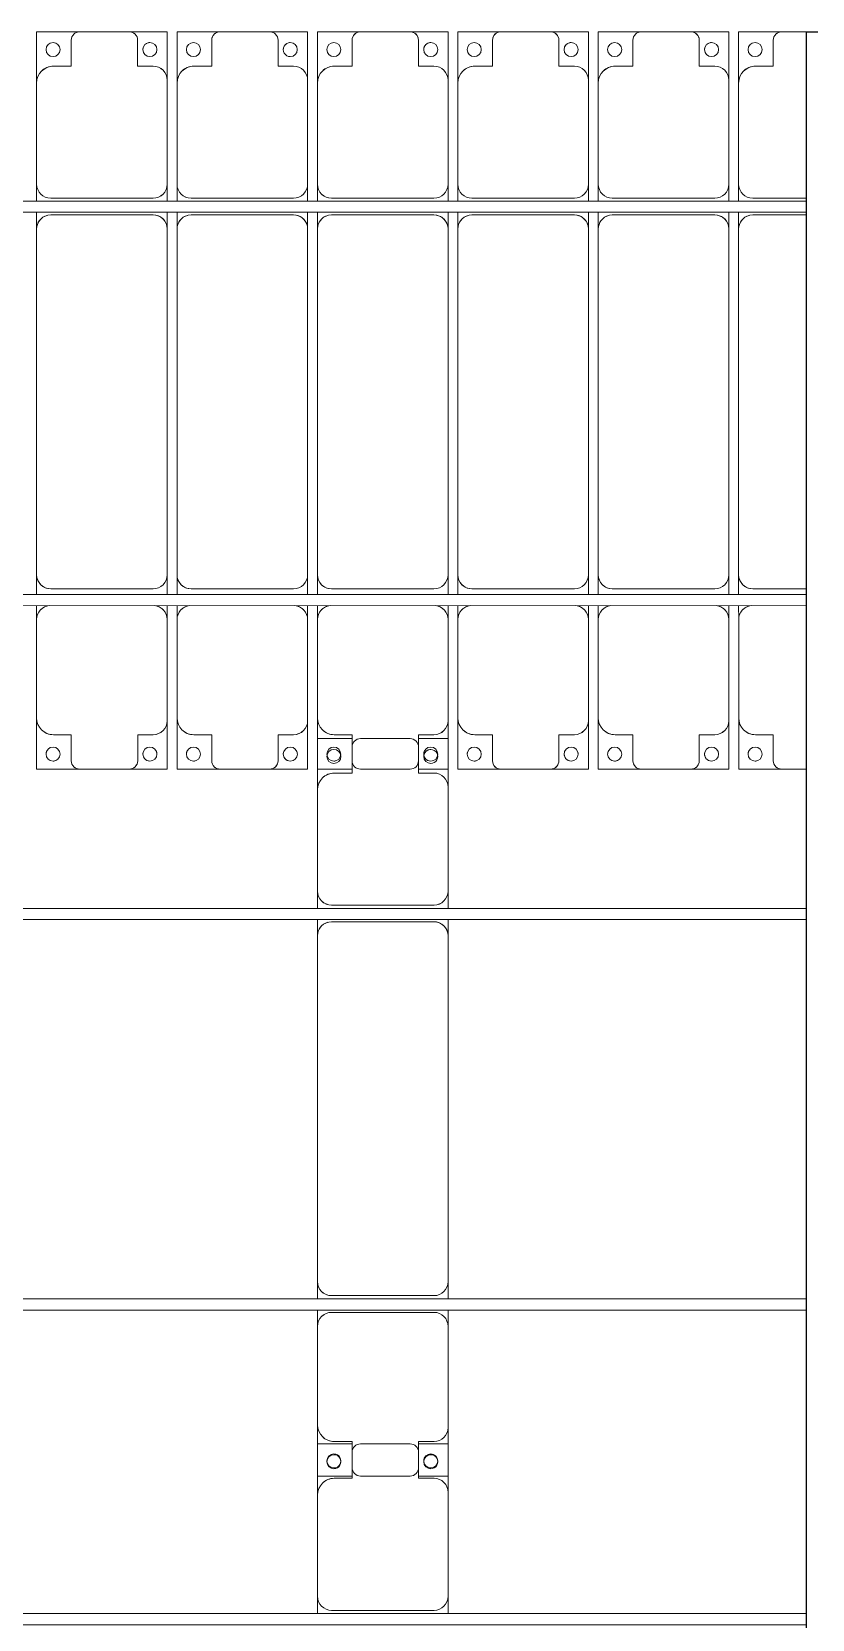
# Model space of a CAD drawing. Header units: millimetres. Extents: x -496478 to -186190, y -204059 to -87354.
# Drawn here: x -411992 to -409212, y -100933 to -95283 of the extents above; entities that cross this region are included whole.
import ezdxf

# ---------------------------------------------------------------- set-up
doc = ezdxf.new("R2010")
doc.units = ezdxf.units.MM
for name, color, linetype, lineweight in [('A-DETL-MBND', 5, 'Continuous', 9), ('A-GENM', 13, 'Continuous', 9), ('S-BEAM', 12, 'Continuous', 9)]:
    doc.layers.add(name, color=color, linetype=linetype, lineweight=lineweight)

# ---------------------------------------------------------------- blocks, each defined once
blk = doc.blocks.new('Dải phao đi lại kèm đỡ invester - DẢI PHAO ĐI LẠI-V1-BỐ TRÍ KHUNG KẾT CẤU BÈ PIN 01')
at = {"layer": 'A-DETL-MBND', "color": 8}
for p, q in [((26758.4, 1312.2), (26911.8, 1312.2)), ((26758.4, 1129.7), (26758.4, 1312.2)), ((26911.8, 1312.2), (26758.4, 1312.2)), ((27088.2, 1312.2), (26911.8, 1312.2)), ((27088.2, 1312.2), (27223.4, 1312.2)), ((27223.4, 1312.2), (27088.2, 1312.2)), ((27223.4, 1312.2), (27223.4, 1139.7)), ((27258.4, 1312.2), (27411.8, 1312.2)), ((27258.4, 1129.7), (27258.4, 1312.2)), ((27411.8, 1312.2), (27258.4, 1312.2)), ((27588.2, 1312.2), (27411.8, 1312.2)), ((27588.2, 1312.2), (27723.4, 1312.2)), ((27723.4, 1312.2), (27588.2, 1312.2)), ((27723.4, 1312.2), (27723.4, 1139.7)), ((27758.4, 1312.2), (27911.8, 1312.2)), ((27758.4, 1129.7), (27758.4, 1312.2)), ((27911.8, 1312.2), (27758.4, 1312.2)), ((28088.2, 1312.2), (27911.8, 1312.2)), ((28088.2, 1312.2), (28223.4, 1312.2)), ((28223.4, 1312.2), (28088.2, 1312.2)), ((28223.4, 1312.2), (28223.4, 1139.7)), ((28258.4, 1312.2), (28411.8, 1312.2)), ((28258.4, 1129.7), (28258.4, 1312.2)), ((28411.8, 1312.2), (28258.4, 1312.2)), ((28588.2, 1312.2), (28411.8, 1312.2)), ((28588.2, 1312.2), (28723.4, 1312.2)), ((28723.4, 1312.2), (28588.2, 1312.2)), ((28723.4, 1312.2), (28723.4, 1139.7)), ((28758.4, 1312.2), (28911.8, 1312.2)), ((28758.4, 1129.7), (28758.4, 1312.2)), ((28911.8, 1312.2), (28758.4, 1312.2)), ((29088.2, 1312.2), (28911.8, 1312.2)), ((29088.2, 1312.2), (29223.4, 1312.2)), ((29223.4, 1312.2), (29088.2, 1312.2)), ((29223.4, 1312.2), (29223.4, 1139.7)), ((29258.4, 1312.2), (29411.8, 1312.2)), ((29258.4, 1129.7), (29258.4, 1312.2)), ((29411.8, 1312.2), (29258.4, 1312.2)), ((29500, 1312.2), (29411.8, 1312.2)), ((26881.8, 1282.2), (26881.8, 1189.7)), ((27118.2, 1189.7), (27118.2, 1282.2)), ((27381.8, 1282.2), (27381.8, 1189.7)), ((27618.2, 1189.7), (27618.2, 1282.2)), ((27881.8, 1282.2), (27881.8, 1189.7)), ((28118.2, 1189.7), (28118.2, 1282.2)), ((28381.8, 1282.2), (28381.8, 1189.7)), ((28618.2, 1189.7), (28618.2, 1282.2)), ((28881.8, 1282.2), (28881.8, 1189.7)), ((29118.2, 1189.7), (29118.2, 1282.2)), ((29381.8, 1282.2), (29381.8, 1189.7)), ((26881.8, 1189.7), (26818.4, 1189.7)), ((27173.4, 1189.7), (27118.2, 1189.7)), ((27381.8, 1189.7), (27318.4, 1189.7)), ((27673.4, 1189.7), (27618.2, 1189.7)), ((27881.8, 1189.7), (27818.4, 1189.7)), ((28173.4, 1189.7), (28118.2, 1189.7)), ((28381.8, 1189.7), (28318.4, 1189.7)), ((28673.4, 1189.7), (28618.2, 1189.7)), ((28881.8, 1189.7), (28818.4, 1189.7)), ((29173.4, 1189.7), (29118.2, 1189.7)), ((29381.8, 1189.7), (29318.4, 1189.7)), ((27223.4, 769.7), (27223.4, 1139.7)), ((27723.4, 769.7), (27723.4, 1139.7)), ((28223.4, 769.7), (28223.4, 1139.7)), ((28723.4, 769.7), (28723.4, 1139.7)), ((29223.4, 769.7), (29223.4, 1139.7)), ((26758.4, 1129.7), (26758.4, 769.7)), ((27258.4, 1129.7), (27258.4, 769.7)), ((27758.4, 1129.7), (27758.4, 769.7)), ((28258.4, 1129.7), (28258.4, 769.7)), ((28758.4, 1129.7), (28758.4, 769.7)), ((29258.4, 1129.7), (29258.4, 769.7)), ((26758.4, 709.7), (26758.4, 769.7)), ((27223.4, 769.7), (27223.4, 709.7)), ((27258.4, 709.7), (27258.4, 769.7)), ((27723.4, 769.7), (27723.4, 709.7)), ((27758.4, 709.7), (27758.4, 769.7)), ((28223.4, 769.7), (28223.4, 709.7)), ((28258.4, 709.7), (28258.4, 769.7)), ((28723.4, 769.7), (28723.4, 709.7)), ((28758.4, 709.7), (28758.4, 769.7)), ((29223.4, 769.7), (29223.4, 709.7)), ((29258.4, 709.7), (29258.4, 769.7)), ((26808.4, 719.7), (27173.4, 719.7)), ((27308.4, 719.7), (27673.4, 719.7)), ((27808.4, 719.7), (28173.4, 719.7)), ((28308.4, 719.7), (28673.4, 719.7)), ((28808.4, 719.7), (29173.4, 719.7)), ((29308.4, 719.7), (29500, 719.7)), ((26758.4, 610.3), (26758.4, 669.7)), ((27173.4, 660.3), (26808.4, 660.3)), ((27223.4, 669.7), (27223.4, 610.3)), ((27258.4, 610.3), (27258.4, 669.7)), ((27673.4, 660.3), (27308.4, 660.3)), ((27723.4, 669.7), (27723.4, 610.3)), ((27758.4, 610.3), (27758.4, 669.7)), ((28173.4, 660.3), (27808.4, 660.3)), ((28223.4, 669.7), (28223.4, 610.3)), ((28258.4, 610.3), (28258.4, 669.7)), ((28673.4, 660.3), (28308.4, 660.3)), ((28723.4, 669.7), (28723.4, 610.3)), ((28758.4, 610.3), (28758.4, 669.7)), ((29173.4, 660.3), (28808.4, 660.3)), ((29223.4, 669.7), (29223.4, 610.3)), ((29258.4, 610.3), (29258.4, 669.7)), ((29500, 660.3), (29308.4, 660.3)), ((26758.4, 610.3), (26758.4, -620.3)), ((27223.4, -620.3), (27223.4, 610.3)), ((27258.4, 610.3), (27258.4, -620.3)), ((27723.4, -620.3), (27723.4, 610.3)), ((27758.4, 610.3), (27758.4, -620.3)), ((28223.4, -620.3), (28223.4, 610.3)), ((28258.4, 610.3), (28258.4, -620.3)), ((28723.4, -620.3), (28723.4, 610.3)), ((28758.4, 610.3), (28758.4, -620.3)), ((29223.4, -620.3), (29223.4, 610.3)), ((29258.4, 610.3), (29258.4, -620.3)), ((26758.4, -690.3), (26758.4, -620.3)), ((27223.4, -620.3), (27223.4, -690.3)), ((27258.4, -690.3), (27258.4, -620.3)), ((27723.4, -620.3), (27723.4, -690.3)), ((27758.4, -690.3), (27758.4, -620.3)), ((28223.4, -620.3), (28223.4, -690.3)), ((28258.4, -690.3), (28258.4, -620.3)), ((28723.4, -620.3), (28723.4, -690.3)), ((28758.4, -690.3), (28758.4, -620.3)), ((29223.4, -620.3), (29223.4, -690.3)), ((29258.4, -690.3), (29258.4, -620.3)), ((26808.4, -670.3), (27173.4, -670.3)), ((27308.4, -670.3), (27673.4, -670.3)), ((27808.4, -670.3), (28173.4, -670.3)), ((28308.4, -670.3), (28673.4, -670.3)), ((28808.4, -670.3), (29173.4, -670.3)), ((29308.4, -670.3), (29500, -670.3)), ((26758.4, -779.7), (26758.4, -730.3)), ((27223.4, -730.3), (27223.4, -779.7)), ((27258.4, -779.7), (27258.4, -730.3)), ((27723.4, -730.3), (27723.4, -779.7)), ((27758.4, -779.7), (27758.4, -730.3)), ((28223.4, -730.3), (28223.4, -779.7)), ((28258.4, -779.7), (28258.4, -730.3)), ((28723.4, -730.3), (28723.4, -779.7)), ((28758.4, -779.7), (28758.4, -730.3)), ((29223.4, -730.3), (29223.4, -779.7)), ((29258.4, -779.7), (29258.4, -730.3)), ((26758.4, -779.7), (26758.4, -1129.7)), ((27223.4, -1139.7), (27223.4, -779.7)), ((27258.4, -779.7), (27258.4, -1129.7)), ((27723.4, -1139.7), (27723.4, -779.7)), ((27758.4, -779.7), (27758.4, -1129.7)), ((28223.4, -1139.7), (28223.4, -779.7)), ((28258.4, -779.7), (28258.4, -1129.7)), ((28723.4, -1139.7), (28723.4, -779.7)), ((28758.4, -779.7), (28758.4, -1129.7)), ((29223.4, -1139.7), (29223.4, -779.7)), ((29258.4, -779.7), (29258.4, -1129.7)), ((26758.4, -1312.2), (26758.4, -1129.7)), ((27258.4, -1312.2), (27258.4, -1129.7)), ((27758.4, -1312.2), (27758.4, -1129.7)), ((28258.4, -1312.2), (28258.4, -1129.7)), ((28758.4, -1312.2), (28758.4, -1129.7)), ((29258.4, -1312.2), (29258.4, -1129.7)), ((27223.4, -1139.7), (27223.4, -1312.2)), ((27723.4, -1139.7), (27723.4, -1312.2)), ((28223.4, -1139.7), (28223.4, -1312.2)), ((28723.4, -1139.7), (28723.4, -1312.2)), ((29223.4, -1139.7), (29223.4, -1312.2)), ((26818.4, -1189.7), (26881.8, -1189.7)), ((26881.8, -1189.7), (26881.8, -1282.2)), ((27118.2, -1282.2), (27118.2, -1189.7)), ((27118.2, -1189.7), (27173.4, -1189.7)), ((27318.4, -1189.7), (27381.8, -1189.7)), ((27381.8, -1189.7), (27381.8, -1282.2)), ((27618.2, -1282.2), (27618.2, -1189.7)), ((27618.2, -1189.7), (27673.4, -1189.7)), ((27818.4, -1189.7), (27881.8, -1189.7)), ((27881.8, -1189.7), (27881.8, -1282.2)), ((28118.2, -1282.2), (28118.2, -1189.7)), ((28118.2, -1189.7), (28173.4, -1189.7)), ((28318.4, -1189.7), (28381.8, -1189.7)), ((28381.8, -1189.7), (28381.8, -1282.2)), ((28618.2, -1282.2), (28618.2, -1189.7)), ((28618.2, -1189.7), (28673.4, -1189.7)), ((28818.4, -1189.7), (28881.8, -1189.7)), ((28881.8, -1189.7), (28881.8, -1282.2)), ((29118.2, -1282.2), (29118.2, -1189.7)), ((29118.2, -1189.7), (29173.4, -1189.7)), ((29318.4, -1189.7), (29381.8, -1189.7)), ((29381.8, -1189.7), (29381.8, -1282.2)), ((26911.8, -1312.2), (26758.4, -1312.2)), ((26758.4, -1312.2), (26911.8, -1312.2)), ((26911.8, -1312.2), (27088.2, -1312.2)), ((27223.4, -1312.2), (27088.2, -1312.2)), ((27088.2, -1312.2), (27223.4, -1312.2)), ((27411.8, -1312.2), (27258.4, -1312.2)), ((27258.4, -1312.2), (27411.8, -1312.2)), ((27411.8, -1312.2), (27588.2, -1312.2)), ((27723.4, -1312.2), (27588.2, -1312.2)), ((27588.2, -1312.2), (27723.4, -1312.2)), ((27881.8, -1312.2), (27758.4, -1312.2)), ((27911.8, -1312.2), (28088.2, -1312.2)), ((28223.4, -1312.2), (28118.2, -1312.2)), ((28411.8, -1312.2), (28258.4, -1312.2)), ((28258.4, -1312.2), (28411.8, -1312.2)), ((28411.8, -1312.2), (28588.2, -1312.2)), ((28723.4, -1312.2), (28588.2, -1312.2)), ((28588.2, -1312.2), (28723.4, -1312.2)), ((28911.8, -1312.2), (28758.4, -1312.2)), ((28758.4, -1312.2), (28911.8, -1312.2)), ((28911.8, -1312.2), (29088.2, -1312.2)), ((29223.4, -1312.2), (29088.2, -1312.2)), ((29088.2, -1312.2), (29223.4, -1312.2)), ((29411.8, -1312.2), (29258.4, -1312.2)), ((29258.4, -1312.2), (29411.8, -1312.2)), ((29411.8, -1312.2), (29500, -1312.2))]:
    blk.add_line(p, q, dxfattribs=at)
for centre, radius, start, end in [((26911.8, 1282.2), 30, 90, 180), ((26911.8, 1282.2), 30, 90, 165), ((26911.8, 1282.2), 30, 90, 105), ((26911.8, 1282.2), 30, 90, 105), ((27088.2, 1282.2), 30, 360, 90), ((27088.2, 1282.2), 30, 75, 90), ((27088.2, 1282.2), 30, 15, 90), ((27088.2, 1282.2), 30, 75, 90), ((27411.8, 1282.2), 30, 90, 180), ((27411.8, 1282.2), 30, 90, 165), ((27411.8, 1282.2), 30, 90, 105), ((27411.8, 1282.2), 30, 90, 105), ((27588.2, 1282.2), 30, 0, 90), ((27588.2, 1282.2), 30, 75, 90), ((27588.2, 1282.2), 30, 15, 90), ((27588.2, 1282.2), 30, 75, 90), ((27911.8, 1282.2), 30, 90, 180), ((27911.8, 1282.2), 30, 90, 165), ((27911.8, 1282.2), 30, 90, 105), ((27911.8, 1282.2), 30, 90, 105), ((28088.2, 1282.2), 30, 360, 90), ((28088.2, 1282.2), 30, 75, 90), ((28088.2, 1282.2), 30, 15, 90), ((28088.2, 1282.2), 30, 75, 90), ((28411.8, 1282.2), 30, 90, 180), ((28411.8, 1282.2), 30, 90, 165), ((28411.8, 1282.2), 30, 90, 105), ((28411.8, 1282.2), 30, 90, 105), ((28588.2, 1282.2), 30, 0, 90), ((28588.2, 1282.2), 30, 75, 90), ((28588.2, 1282.2), 30, 15, 90), ((28588.2, 1282.2), 30, 75, 90), ((28911.8, 1282.2), 30, 90, 180), ((28911.8, 1282.2), 30, 90, 165), ((28911.8, 1282.2), 30, 90, 105), ((28911.8, 1282.2), 30, 90, 105), ((29088.2, 1282.2), 30, 0, 90), ((29088.2, 1282.2), 30, 75, 90), ((29088.2, 1282.2), 30, 15, 90), ((29088.2, 1282.2), 30, 75, 90), ((29411.8, 1282.2), 30, 90, 180), ((29411.8, 1282.2), 30, 90, 165), ((29411.8, 1282.2), 30, 90, 105), ((29411.8, 1282.2), 30, 90, 105), ((26816.8, 1248.6), 25, 90, 270), ((26816.8, 1248.6), 25, 270, 90), ((27161.8, 1248.6), 25, 90, 270), ((27161.8, 1248.6), 25, 150, 180), ((27161.8, 1248.6), 25, 120, 135), ((27161.8, 1248.6), 25, 90, 105), ((27161.8, 1248.6), 25, 270, 90), ((27316.8, 1248.6), 25, 90, 270), ((27316.8, 1248.6), 25, 270, 90), ((27661.8, 1248.6), 25, 150, 210), ((27661.8, 1248.6), 25, 150, 180), ((27661.8, 1248.6), 25, 90, 149.9762), ((27661.8, 1248.6), 25, 120, 135), ((27661.8, 1248.6), 25, 90, 105), ((27661.8, 1248.6), 25, 270, 90), ((27816.8, 1248.6), 25, 90, 270), ((27816.8, 1248.6), 25, 270, 90), ((28161.8, 1248.6), 25, 90, 270), ((28161.8, 1248.6), 25, 150, 180), ((28161.8, 1248.6), 25, 120, 135), ((28161.8, 1248.6), 25, 90, 105), ((28161.8, 1248.6), 25, 270, 90), ((28316.8, 1248.6), 25, 90, 270), ((28316.8, 1248.6), 25, 270, 90), ((28661.8, 1248.6), 25, 90, 270), ((28661.8, 1248.6), 25, 150, 180), ((28661.8, 1248.6), 25, 120, 135), ((28661.8, 1248.6), 25, 90, 105), ((28661.8, 1248.6), 25, 270, 90), ((28816.8, 1248.6), 25, 90, 270), ((28816.8, 1248.6), 25, 270, 90), ((29161.8, 1248.6), 25, 90, 270), ((29161.8, 1248.6), 25, 150, 180), ((29161.8, 1248.6), 25, 120, 135), ((29161.8, 1248.6), 25, 90, 105), ((29161.8, 1248.6), 25, 270, 90), ((29316.8, 1248.6), 25, 90, 270), ((29316.8, 1248.6), 25, 270, 90), ((26818.4, 1129.7), 60, 90, 180), ((26818.4, 1129.7), 60, 90, 135), ((27173.4, 1139.7), 50, 0, 90), ((27173.4, 1139.7), 50, 45, 90), ((27318.4, 1129.7), 60, 90, 180), ((27318.4, 1129.7), 60, 90, 135), ((27661.8, 1248.6), 25, 210.0226, 270), ((27673.4, 1139.7), 50, 360, 90), ((27673.4, 1139.7), 50, 45, 90), ((27818.4, 1129.7), 60, 90, 180), ((27818.4, 1129.7), 60, 90, 135), ((28173.4, 1139.7), 50, 0, 90), ((28173.4, 1139.7), 50, 45, 90), ((28318.4, 1129.7), 60, 90, 180), ((28318.4, 1129.7), 60, 90, 135), ((28673.4, 1139.7), 50, 0, 90), ((28673.4, 1139.7), 50, 45, 90), ((28818.4, 1129.7), 60, 90, 180), ((28818.4, 1129.7), 60, 90, 135), ((29173.4, 1139.7), 50, 360, 90), ((29173.4, 1139.7), 50, 45, 90), ((29318.4, 1129.7), 60, 90, 180), ((29318.4, 1129.7), 60, 90, 135), ((26808.4, 769.7), 50, 180, 270), ((27173.4, 769.7), 50, 270, 360), ((27308.4, 769.7), 50, 180, 270), ((27673.4, 769.7), 50, 270, 0), ((27808.4, 769.7), 50, 180, 270), ((28173.4, 769.7), 50, 270, 360), ((28308.4, 769.7), 50, 180, 270), ((28673.4, 769.7), 50, 270, 0), ((28808.4, 769.7), 50, 180, 270), ((29173.4, 769.7), 50, 270, 360), ((29308.4, 769.7), 50, 180, 270), ((26808.4, 769.7), 50, 225, 270), ((27173.4, 769.7), 50, 270, 315), ((27308.4, 769.7), 50, 225, 270), ((27673.4, 769.7), 50, 270, 315), ((27808.4, 769.7), 50, 225, 270), ((28173.4, 769.7), 50, 270, 315), ((28308.4, 769.7), 50, 225, 270), ((28673.4, 769.7), 50, 270, 315), ((28808.4, 769.7), 50, 225, 270), ((29173.4, 769.7), 50, 270, 315), ((29308.4, 769.7), 50, 225, 270), ((26808.4, 610.3), 50, 90, 180), ((26808.4, 610.3), 50, 105, 180), ((27173.4, 610.3), 50, 360, 90), ((27173.4, 610.3), 50, 15, 90), ((27308.4, 610.3), 50, 90, 180), ((27308.4, 610.3), 50, 105, 180), ((27673.4, 610.3), 50, 360, 90), ((27673.4, 610.3), 50, 15, 90), ((27808.4, 610.3), 50, 90, 180), ((27808.4, 610.3), 50, 105, 180), ((28173.4, 610.3), 50, 0, 90), ((28173.4, 610.3), 50, 15, 90), ((28308.4, 610.3), 50, 90, 180), ((28308.4, 610.3), 50, 105, 180), ((28673.4, 610.3), 50, 360, 90), ((28673.4, 610.3), 50, 15, 90), ((28808.4, 610.3), 50, 90, 180), ((28808.4, 610.3), 50, 105, 180), ((29173.4, 610.3), 50, 0, 90), ((29173.4, 610.3), 50, 15, 90), ((29308.4, 610.3), 50, 90, 180), ((29308.4, 610.3), 50, 105, 180), ((26808.4, -620.3), 50, 180, 270), ((27173.4, -620.3), 50, 270, 0), ((27173.4, -620.3), 50, 270, 0), ((27308.4, -620.3), 50, 180, 270), ((27673.4, -620.3), 50, 270, 0), ((27673.4, -620.3), 50, 270, 0), ((27808.4, -620.3), 50, 180, 270), ((28173.4, -620.3), 50, 270, 0), ((28173.4, -620.3), 50, 270, 0), ((28308.4, -620.3), 50, 180, 270), ((28673.4, -620.3), 50, 270, 360), ((28673.4, -620.3), 50, 270, 360), ((28808.4, -620.3), 50, 180, 270), ((29173.4, -620.3), 50, 270, 0), ((29173.4, -620.3), 50, 270, 0), ((29308.4, -620.3), 50, 180, 270), ((26808.4, -620.3), 50, 195, 270), ((27308.4, -620.3), 50, 195, 270), ((27808.4, -620.3), 50, 195, 270), ((28308.4, -620.3), 50, 195, 270), ((28808.4, -620.3), 50, 195, 270), ((29308.4, -620.3), 50, 195, 270), ((26808.4, -779.7), 50, 95.7981, 180), ((26808.4, -779.7), 50, 95.7981, 135), ((27173.4, -779.7), 50, 0, 84.2019), ((27173.4, -779.7), 50, 45, 84.2019), ((27308.4, -779.7), 50, 95.7981, 180), ((27308.4, -779.7), 50, 95.7981, 135), ((27673.4, -779.7), 50, 360, 84.2019), ((27673.4, -779.7), 50, 45, 84.2019), ((27808.4, -779.7), 50, 95.7981, 180), ((27808.4, -779.7), 50, 95.7981, 135), ((28173.4, -779.7), 50, 0, 84.2019), ((28173.4, -779.7), 50, 45, 84.2019), ((28308.4, -779.7), 50, 95.7981, 180), ((28308.4, -779.7), 50, 95.7981, 135), ((28673.4, -779.7), 50, 360, 84.2019), ((28673.4, -779.7), 50, 45, 84.2019), ((28808.4, -779.7), 50, 95.7981, 180), ((28808.4, -779.7), 50, 95.7981, 135), ((29173.4, -779.7), 50, 360, 84.2019), ((29173.4, -779.7), 50, 45, 84.2019), ((29308.4, -779.7), 50, 95.7981, 180), ((29308.4, -779.7), 50, 95.7981, 135), ((26818.4, -1129.7), 60, 180, 270), ((27318.4, -1129.7), 60, 180, 270), ((27818.4, -1129.7), 60, 180, 270), ((28318.4, -1129.7), 60, 180, 270), ((28818.4, -1129.7), 60, 180, 270), ((29318.4, -1129.7), 60, 180, 270), ((26818.4, -1129.7), 60, 225, 270), ((27173.4, -1139.7), 50, 270, 360), ((27173.4, -1139.7), 50, 270, 315), ((27318.4, -1129.7), 60, 225, 270), ((27673.4, -1139.7), 50, 270, 360), ((27673.4, -1139.7), 50, 270, 315), ((27818.4, -1129.7), 60, 225, 270), ((28173.4, -1139.7), 50, 270, 360), ((28173.4, -1139.7), 50, 270, 315), ((28318.4, -1129.7), 60, 225, 270), ((28673.4, -1139.7), 50, 270, 360), ((28673.4, -1139.7), 50, 270, 315), ((28818.4, -1129.7), 60, 225, 270), ((29173.4, -1139.7), 50, 270, 360), ((29173.4, -1139.7), 50, 270, 315), ((29318.4, -1129.7), 60, 225, 270), ((26816.8, -1258.6), 25, 90, 270), ((26816.8, -1258.6), 25, 270, 90), ((27161.8, -1258.6), 25, 90, 270), ((27161.8, -1258.6), 25, 270, 90), ((27316.8, -1258.6), 25, 90, 270), ((27316.8, -1258.6), 25, 270, 90), ((27661.8, -1258.6), 25, 90, 270), ((27661.8, -1258.6), 25, 270, 90), ((27816.8, -1258.6), 25, 90, 270), ((27816.8, -1258.6), 25, 270, 90), ((28161.8, -1258.6), 25, 90, 270), ((28161.8, -1258.6), 25, 270, 90), ((28316.8, -1258.6), 25, 90, 270), ((28316.8, -1258.6), 25, 270, 90), ((28661.8, -1258.6), 25, 90, 270), ((28661.8, -1258.6), 25, 270, 90), ((28816.8, -1258.6), 25, 90, 270), ((28816.8, -1258.6), 25, 270, 90), ((29161.8, -1258.6), 25, 90, 270), ((29161.8, -1258.6), 25, 270, 90), ((29316.8, -1258.6), 25, 90, 270), ((29316.8, -1258.6), 25, 270, 90), ((26816.8, -1258.6), 25, 165, 180), ((26816.8, -1258.6), 25, 270, 285), ((26911.8, -1282.2), 30, 180, 270), ((26911.8, -1282.2), 30, 195, 270), ((27088.2, -1282.2), 30, 270, 360), ((27088.2, -1282.2), 30, 270, 345), ((27088.2, -1282.2), 30, 315, 330), ((27088.2, -1282.2), 30, 315, 330), ((27161.8, -1258.6), 25, 165, 270), ((27161.8, -1258.6), 25, 0, 15), ((27316.8, -1258.6), 25, 165, 180), ((27316.8, -1258.6), 25, 270, 285), ((27411.8, -1282.2), 30, 180, 270), ((27411.8, -1282.2), 30, 195, 270), ((27588.2, -1282.2), 30, 270, 0), ((27588.2, -1282.2), 30, 270, 345), ((27588.2, -1282.2), 30, 315, 330), ((27588.2, -1282.2), 30, 315, 330), ((27661.8, -1258.6), 25, 165, 270), ((27661.8, -1258.6), 25, 0, 15), ((27816.8, -1258.6), 25, 270, 285), ((27911.8, -1282.2), 30, 180, 270), ((28088.2, -1282.2), 30, 270, 0), ((28161.8, -1258.6), 25, 165, 270), ((28316.8, -1258.6), 25, 165, 180), ((28316.8, -1258.6), 25, 270, 285), ((28411.8, -1282.2), 30, 180, 270), ((28411.8, -1282.2), 30, 195, 270), ((28588.2, -1282.2), 30, 270, 0), ((28588.2, -1282.2), 30, 270, 345), ((28588.2, -1282.2), 30, 315, 330), ((28588.2, -1282.2), 30, 315, 330), ((28661.8, -1258.6), 25, 165, 270), ((28661.8, -1258.6), 25, 360, 15), ((28816.8, -1258.6), 25, 165, 180), ((28816.8, -1258.6), 25, 270, 285), ((28911.8, -1282.2), 30, 180, 270), ((28911.8, -1282.2), 30, 195, 270), ((29088.2, -1282.2), 30, 270, 0), ((29088.2, -1282.2), 30, 270, 345), ((29088.2, -1282.2), 30, 315, 330), ((29088.2, -1282.2), 30, 315, 330), ((29161.8, -1258.6), 25, 165, 270), ((29161.8, -1258.6), 25, 0, 15), ((29316.8, -1258.6), 25, 165, 180), ((29316.8, -1258.6), 25, 270, 285), ((29411.8, -1282.2), 30, 180, 270), ((29411.8, -1282.2), 30, 195, 270), ((26911.8, -1282.2), 30, 255, 270), ((26911.8, -1282.2), 30, 255, 270), ((27088.2, -1282.2), 30, 270, 285), ((27088.2, -1282.2), 30, 270, 285), ((27411.8, -1282.2), 30, 255, 270), ((27411.8, -1282.2), 30, 255, 270), ((27588.2, -1282.2), 30, 270, 285), ((27588.2, -1282.2), 30, 270, 285), ((28411.8, -1282.2), 30, 255, 270), ((28411.8, -1282.2), 30, 255, 270), ((28588.2, -1282.2), 30, 270, 285), ((28588.2, -1282.2), 30, 270, 285), ((28911.8, -1282.2), 30, 255, 270), ((28911.8, -1282.2), 30, 255, 270), ((29088.2, -1282.2), 30, 270, 285), ((29088.2, -1282.2), 30, 270, 285), ((29411.8, -1282.2), 30, 255, 270), ((29411.8, -1282.2), 30, 255, 270)]:
    blk.add_arc(centre, radius, start, end, dxfattribs=at)
blk = doc.blocks.new('Dai phao do pin - DẢI PHAO ĐỠ PIN-V15-BỐ TRÍ KHUNG KẾT CẤU BÈ PIN 01')
at = {"layer": 'A-DETL-MBND', "color": 8}
for p, q in [((65968, 241.6), (66029.7, 241.6)), ((66389.7, 241.6), (66029.7, 241.6)), ((66389.7, 241.6), (66572.2, 241.6)), ((66457.8, 241.6), (66640.3, 241.6)), ((66457.8, 118.2), (66457.8, 241.6)), ((66572.2, 241.6), (66572.2, 118.2)), ((66990.3, 241.6), (66640.3, 241.6)), ((66990.3, 241.6), (67048, 241.6)), ((67088, 241.6), (67149.7, 241.6)), ((68380.3, 241.6), (67149.7, 241.6)), ((68380.3, 241.6), (68438, 241.6)), ((68478, 241.6), (68539.7, 241.6)), ((68899.7, 241.6), (68539.7, 241.6)), ((68899.7, 241.6), (69082.2, 241.6)), ((69082.2, 241.6), (69082.2, 118.2)), ((65979.7, 191.6), (65979.7, -173.4)), ((66449.7, 118.2), (66449.7, 181.6)), ((66580.3, 181.6), (66580.3, 118.2)), ((67040.3, -173.4), (67040.3, 191.6)), ((67099.7, 191.6), (67099.7, -173.4)), ((68430.3, -173.4), (68430.3, 191.6)), ((68489.7, 191.6), (68489.7, -173.4)), ((68959.7, 118.2), (68959.7, 181.6)), ((66542.2, 118.2), (66449.7, 118.2)), ((66580.3, 118.2), (66487.8, 118.2)), ((69052.2, 118.2), (68959.7, 118.2)), ((66457.8, 88.2), (66457.8, -88.2)), ((66572.2, -88.2), (66572.2, 88.2)), ((69082.2, -88.2), (69082.2, 88.2)), ((66449.7, -173.4), (66449.7, -118.2)), ((66449.7, -118.2), (66542.2, -118.2)), ((66457.8, -223.4), (66457.8, -118.2)), ((66487.8, -118.2), (66580.3, -118.2)), ((66572.2, -118.2), (66572.2, -223.4)), ((66580.3, -118.2), (66580.3, -173.4)), ((68959.7, -173.4), (68959.7, -118.2)), ((68959.7, -118.2), (69052.2, -118.2)), ((69082.2, -118.2), (69082.2, -223.4)), ((66029.7, -223.4), (65968, -223.4)), ((66029.7, -223.4), (66399.7, -223.4)), ((66572.2, -223.4), (66399.7, -223.4)), ((66630.3, -223.4), (66457.8, -223.4)), ((66630.3, -223.4), (66990.3, -223.4)), ((67048, -223.4), (66990.3, -223.4)), ((67149.7, -223.4), (67088, -223.4)), ((67149.7, -223.4), (68380.3, -223.4)), ((68438, -223.4), (68380.3, -223.4)), ((68539.7, -223.4), (68478, -223.4)), ((68539.7, -223.4), (68909.7, -223.4)), ((69082.2, -223.4), (68909.7, -223.4))]:
    blk.add_line(p, q, dxfattribs=at)
for centre, radius, start, end in [((66029.7, 191.6), 50, 90, 180), ((66029.7, 191.6), 50, 135, 180), ((66389.7, 181.6), 60, 0, 90), ((66640.3, 181.6), 60, 90, 180), ((66990.3, 191.6), 50, 0, 90), ((66990.3, 191.6), 50, 0, 45), ((67149.7, 191.6), 50, 90, 180), ((67149.7, 191.6), 50, 105, 180), ((68380.3, 191.6), 50, 0, 90), ((68380.3, 191.6), 50, 15, 90), ((68539.7, 191.6), 50, 90, 180), ((68539.7, 191.6), 50, 135, 180), ((68899.7, 181.6), 60, 0, 90), ((66389.7, 181.6), 60, 0, 45), ((66508.6, 183.2), 25, 0, 180), ((66508.6, 183.2), 25, 180, 0), ((66511.4, 183.2), 25, 0, 180), ((66511.4, 183.2), 25, 180, 0), ((66511.4, 183.2), 25, 180, 195), ((66640.3, 181.6), 60, 135, 180), ((68899.7, 181.6), 60, 0, 45), ((69018.6, 183.2), 25, 0, 180), ((69018.6, 183.2), 25, 180, 360), ((66487.8, 88.2), 30, 90, 180), ((66542.2, 88.2), 30, 360, 90), ((69052.2, 88.2), 30, 0, 90), ((66487.8, -88.2), 30, 180, 270), ((66542.2, -88.2), 30, 270, 360), ((69052.2, -88.2), 30, 270, 0), ((66508.6, -161.8), 25, 0, 180), ((66508.6, -161.8), 25, 180, 0), ((66511.4, -161.8), 25, 0, 180), ((66511.4, -161.8), 25, 120, 180), ((66511.4, -161.8), 25, 180, 360), ((66511.4, -161.8), 25, 75, 105), ((66508.6, -161.8), 25, 75, 90), ((66508.6, -161.8), 25, 30, 45), ((66508.6, -161.8), 25, 0, 15), ((69018.6, -161.8), 25, 0, 180), ((69018.6, -161.8), 25, 180, 0), ((69018.6, -161.8), 25, 60, 90), ((69018.6, -161.8), 25, 30, 45), ((69018.6, -161.8), 25, 0, 15), ((66029.7, -173.4), 50, 180, 270), ((66029.7, -173.4), 50, 180, 225), ((66399.7, -173.4), 50, 270, 0), ((66399.7, -173.4), 50, 315, 0), ((66630.3, -173.4), 50, 180, 270), ((66630.3, -173.4), 50, 180, 225), ((66990.3, -173.4), 50, 270, 0), ((66990.3, -173.4), 50, 315, 360), ((67149.7, -173.4), 50, 180, 270), ((67149.7, -173.4), 50, 180, 270), ((68380.3, -173.4), 50, 270, 0), ((68380.3, -173.4), 50, 285, 0), ((68539.7, -173.4), 50, 180, 270), ((68539.7, -173.4), 50, 180, 225), ((68909.7, -173.4), 50, 270, 360), ((68909.7, -173.4), 50, 315, 360)]:
    blk.add_arc(centre, radius, start, end, dxfattribs=at)
blk = doc.blocks.new('Dầm C52 - Dầm C52-19519-BỐ TRÍ KHUNG KẾT CẤU BÈ PIN 01')
at = {"layer": 'S-BEAM', "color": 1}
for p, q in [((44500, 20), (50460, 20)), ((50460, -20), (44500, -20))]:
    blk.add_line(p, q, dxfattribs=at)
blk = doc.blocks.new('Dầm C52 - Hộp 40x60-24147-BỐ TRÍ KHUNG KẾT CẤU BÈ PIN 01')
at = {"layer": 'S-BEAM', "color": 3, "lineweight": 25}
for p, q in [((-37857.1, 20), (37857.1, 20)), ((37857.1, 20), (37857.1, -20))]:
    blk.add_line(p, q, dxfattribs=at)
blk = doc.blocks.new('HOBANMONG_BEPIN 1_rvt-1-BỐ TRÍ KHUNG KẾT CẤU BÈ PIN 01')
at = {"layer": 'A-GENM', "lineweight": 9}
for name, p, rotation in [('Dải phao đi lại kèm đỡ invester - DẢI PHAO ĐI LẠI-V1-BỐ TRÍ KHUNG KẾT CẤU BÈ PIN 01', (-438732.7, -96596), 0.0007586099545854), ('Dai phao do pin - DẢI PHAO ĐỠ PIN-V15-BỐ TRÍ KHUNG KẾT CẤU BÈ PIN 01', (-410731.7, -166881.3), 90.00075860989342)]:
    blk.add_blockref(name, p, dxfattribs=dict(at, rotation=rotation))
at = {"layer": 'S-BEAM', "lineweight": 9}
for name, p, rotation in [('Dầm C52 - Hộp 40x60-24147-BỐ TRÍ KHUNG KẾT CẤU BÈ PIN 01', (-409212.2, -133140.5), 90.00075860989166), ('Dầm C52 - Dầm C52-19519-BỐ TRÍ KHUNG KẾT CẤU BÈ PIN 01', (-364732.7, -95905.4), 180.0007586094741), ('Dầm C52 - Dầm C52-19519-BỐ TRÍ KHUNG KẾT CẤU BÈ PIN 01', (-364732.7, -97305.4), 180.0007586094741), ('Dầm C52 - Dầm C52-19519-BỐ TRÍ KHUNG KẾT CẤU BÈ PIN 01', (-364732.6, -98422.7), 180.0007586094741), ('Dầm C52 - Dầm C52-19519-BỐ TRÍ KHUNG KẾT CẤU BÈ PIN 01', (-364732.6, -99812.7), 180.0007586094741), ('Dầm C52 - Dầm C52-19519-BỐ TRÍ KHUNG KẾT CẤU BÈ PIN 01', (-364732.6, -100932.7), 180.0007586094741)]:
    blk.add_blockref(name, p, dxfattribs=dict(at, rotation=rotation))

msp = doc.modelspace()

# ---------------------------------------------------------------- block references
at = {"lineweight": 5}
msp.add_blockref('HOBANMONG_BEPIN 1_rvt-1-BỐ TRÍ KHUNG KẾT CẤU BÈ PIN 01', (0, 0), dxfattribs=at)

doc.saveas('drawing.dxf')
